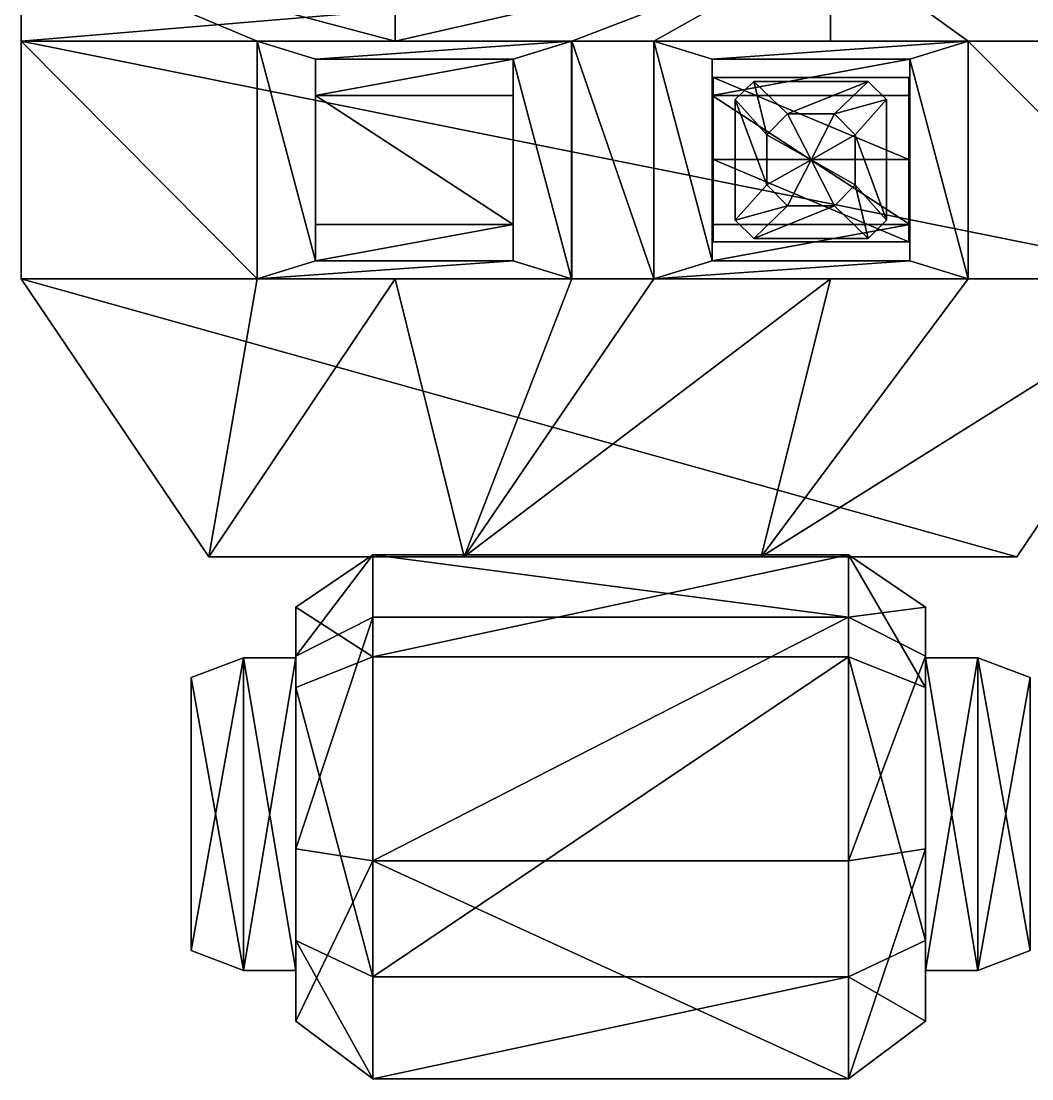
# Model space of a CAD drawing. Extents: x -13 to 15.3, y 0 to 42.3.
# Drawn here: x -5.94 to 4.21, y 22.22 to 32.85 of the extents above; entities that cross this region are included whole.
import ezdxf

# ---------------------------------------------------------------- set-up
doc = ezdxf.new("R2010")
doc.units = 0

msp = doc.modelspace()

# ---------------------------------------------------------------- linework, layer by layer
at = {"layer": 'Default_Layer'}
for points in [[(-5.944879, 32.646305, -3.494425), (-5.944879, 33.645058, -3.494425), (5.945812, 33.645058, -3.494424)], [(5.945812, 33.645058, -3.494424), (5.945812, 32.646305, -3.494424), (-5.944879, 32.646305, -3.494425)], [(-5.944878, 32.646305, 0.984012), (-5.944878, 33.645058, 0.984012), (-5.944879, 33.645058, -3.494425)], [(-5.944879, 33.645058, -3.494425), (-5.944879, 32.646305, -3.494425), (-5.944878, 32.646305, 0.984012)], [(-5.944878, 33.645058, 0.984012), (-5.944878, 32.646305, 0.984012), (-3.572472, 32.646305, 3.143472)], [(-5.944878, 33.645058, 0.984012), (-3.572472, 32.646305, 3.143472), (-2.186769, 32.646305, 4.399397)], [(-5.944878, 33.645058, 0.984012), (-2.186769, 32.646305, 4.399397), (-2.186769, 33.645058, 4.399397)], [(-2.186769, 32.646305, 4.399397), (-0.411047, 32.646305, 4.399398), (2.1877, 33.645058, 4.399399)], [(-2.186769, 32.646305, 4.399397), (2.1877, 33.645058, 4.399399), (-2.186769, 33.645058, 4.399397)], [(-0.411047, 32.646305, 4.399398), (0.412399, 32.646305, 4.399398), (2.1877, 33.645058, 4.399399)], [(0.412399, 32.646305, 4.399398), (2.1877, 32.646305, 4.399398), (2.1877, 33.645058, 4.399399)], [(5.945813, 32.646305, 0.984012), (5.945812, 33.645058, 0.984012), (2.1877, 33.645058, 4.399399)], [(2.1877, 33.645058, 4.399399), (2.1877, 32.646305, 4.399398), (3.573857, 32.646305, 3.143063)], [(5.945813, 32.646305, 0.984012), (2.1877, 33.645058, 4.399399), (3.573857, 32.646305, 3.143063)], [(-5.944878, 32.646305, 0.984012), (-5.944879, 32.646305, -3.494425), (-5.944879, 30.257084, -3.494424)], [(-5.944879, 30.257084, -3.494424), (-5.944878, 30.257084, 0.984012), (-5.944878, 32.646305, 0.984012)], [(-5.944879, 32.646305, -3.494425), (5.945812, 32.646305, -3.494424), (5.945812, 30.257084, -3.494424)], [(5.945812, 30.257084, -3.494424), (-5.944879, 30.257084, -3.494424), (-5.944879, 32.646305, -3.494425)], [(-5.944878, 32.646305, 0.984012), (-5.944878, 30.257084, 0.984012), (-3.572472, 30.257084, 3.143471)], [(-3.572472, 30.257084, 3.143471), (-3.572472, 32.646305, 3.143472), (-5.944878, 32.646305, 0.984012)], [(-2.186769, 32.646305, 4.399397), (-3.572477, 32.646305, 4.929265), (-0.412369, 32.646305, 4.929268)], [(-3.572476, 30.257084, 4.929264), (-3.572477, 32.646305, 4.929265), (-3.572472, 32.646305, 3.143472)], [(-2.186769, 32.646305, 4.399397), (-3.572472, 32.646305, 3.143472), (-3.572477, 32.646305, 4.929265)], [(-0.412369, 32.646305, 4.929268), (-3.572477, 32.646305, 4.929265), (-2.986061, 32.464413, 4.929265)], [(-3.572477, 32.646305, 4.929265), (-3.572476, 30.257084, 4.929264), (-2.98606, 30.438976, 4.929264)], [(-2.98606, 30.438976, 4.929264), (-2.986061, 32.464413, 4.929265), (-3.572477, 32.646305, 4.929265)], [(-3.572472, 32.646305, 3.143472), (-3.572472, 30.257084, 3.143471), (-3.572476, 30.257084, 4.929264)], [(-2.986061, 32.464413, 4.929265), (-0.998785, 32.464413, 4.929268), (-0.412369, 32.646305, 4.929268)], [(-0.411047, 32.646305, 4.399398), (-2.186769, 32.646305, 4.399397), (-0.412369, 32.646305, 4.929268)], [(-0.412369, 30.257084, 4.929268), (-0.412369, 32.646305, 4.929268), (-0.998785, 32.464413, 4.929268)], [(-0.411047, 30.257084, 4.399397), (-0.411047, 32.646305, 4.399398), (-0.412369, 32.646305, 4.929268)], [(-0.412369, 32.646305, 4.929268), (-0.412369, 30.257084, 4.929268), (-0.411047, 30.257084, 4.399397)], [(-0.411047, 32.646305, 4.399398), (-0.411047, 30.257084, 4.399397), (0.412399, 30.257084, 4.399397)], [(0.412399, 30.257084, 4.399397), (0.412399, 32.646305, 4.399398), (-0.411047, 32.646305, 4.399398)], [(2.1877, 32.646305, 4.399398), (0.412399, 32.646305, 4.399398), (0.413511, 32.646305, 4.929166)], [(0.412399, 32.646305, 4.399398), (0.412399, 30.257084, 4.399397), (0.413511, 30.257084, 4.929166)], [(0.413511, 30.257084, 4.929166), (0.413511, 32.646305, 4.929166), (0.412399, 32.646305, 4.399398)], [(2.1877, 32.646305, 4.399398), (0.413511, 32.646305, 4.929166), (3.573861, 32.646305, 4.929162)], [(0.413511, 32.646305, 4.929166), (0.413511, 30.257084, 4.929166), (0.999962, 30.438976, 4.929166)], [(0.999962, 30.438976, 4.929166), (0.999962, 32.464413, 4.929166), (0.413511, 32.646305, 4.929166)], [(3.573861, 32.646305, 4.929162), (0.413511, 32.646305, 4.929166), (0.999962, 32.464413, 4.929166)], [(0.999962, 32.464413, 4.929166), (2.98741, 32.464413, 4.929162), (3.573861, 32.646305, 4.929162)], [(3.573857, 32.646305, 3.143063), (2.1877, 32.646305, 4.399398), (3.573861, 32.646305, 4.929162)], [(3.573861, 30.257084, 4.929163), (3.573861, 32.646305, 4.929162), (2.98741, 32.464413, 4.929162)], [(3.573857, 32.646305, 3.143063), (3.573857, 30.257084, 3.143063), (5.945813, 30.257084, 0.984011)], [(5.945813, 30.257084, 0.984011), (5.945813, 32.646305, 0.984012), (3.573857, 32.646305, 3.143063)], [(3.573857, 30.257084, 3.143063), (3.573857, 32.646305, 3.143063), (3.573861, 32.646305, 4.929162)], [(3.573861, 32.646305, 4.929162), (3.573861, 30.257084, 4.929163), (3.573857, 30.257084, 3.143063)], [(-0.998785, 32.464413, 4.929268), (-2.986061, 32.464413, 4.929265), (-2.98606, 32.100399, 3.636329)], [(-2.986061, 32.464413, 4.929265), (-2.98606, 30.438976, 4.929264), (-2.986059, 30.80299, 3.636328)], [(-2.986059, 30.80299, 3.636328), (-2.98606, 32.100399, 3.636329), (-2.986061, 32.464413, 4.929265)], [(-2.98606, 32.100399, 3.636329), (-0.998784, 32.100399, 3.636331), (-0.998785, 32.464413, 4.929268)], [(-0.998785, 32.464413, 4.929268), (-0.998785, 30.438976, 4.929268), (-0.412369, 30.257084, 4.929268)], [(-0.998785, 30.438976, 4.929268), (-0.998785, 32.464413, 4.929268), (-0.998784, 32.100399, 3.636331)], [(0.999961, 30.802988, 3.636229), (0.99996, 32.100399, 3.636229), (0.999962, 32.464413, 4.929166)], [(2.98741, 32.464413, 4.929162), (0.999962, 32.464413, 4.929166), (0.99996, 32.100399, 3.636229)], [(0.99996, 32.100399, 3.636229), (2.987408, 32.100399, 3.636226), (2.98741, 32.464413, 4.929162)], [(0.999962, 32.464413, 4.929166), (0.999962, 30.438976, 4.929166), (0.999961, 30.802988, 3.636229)], [(2.98741, 30.438976, 4.929163), (2.98741, 32.464413, 4.929162), (2.987408, 32.100399, 3.636226)], [(2.98741, 32.464413, 4.929162), (2.98741, 30.438976, 4.929163), (3.573861, 30.257084, 4.929163)], [(1.009066, 32.282539, 3.825429), (1.009065, 32.282539, 4.780115), (2.97465, 32.282539, 4.780116)], [(1.009065, 32.282539, 4.780115), (1.009065, 31.455757, 5.257458), (2.97465, 31.455757, 5.257458)], [(2.97465, 31.455757, 5.257458), (2.97465, 32.282539, 4.780116), (1.009065, 32.282539, 4.780115)], [(1.009065, 31.455757, 5.257458), (1.009065, 32.282539, 4.780115), (1.009066, 32.282539, 3.825429)], [(1.009065, 30.628975, 4.780115), (1.009065, 31.455757, 5.257458), (1.009066, 32.282539, 3.825429)], [(1.009066, 30.628975, 3.825429), (1.009065, 30.628975, 4.780115), (1.009066, 32.282539, 3.825429)], [(2.97465, 32.282539, 4.780116), (2.97465, 32.282539, 3.82543), (1.009066, 32.282539, 3.825429)], [(1.232442, 32.059235, 4.775721), (1.232442, 32.059235, 6.408736), (1.418988, 32.242386, 6.408736)], [(1.418988, 32.242386, 6.408736), (1.418988, 32.242386, 4.775721), (1.232442, 32.059235, 4.775721)], [(1.418988, 32.242386, 6.408736), (1.232442, 32.059235, 6.408736), (1.547442, 31.703638, 6.408736)], [(2.566564, 32.242386, 4.775721), (1.418988, 32.242386, 4.775721), (1.418988, 32.242386, 6.408736)], [(1.418988, 32.242386, 6.408736), (2.566564, 32.242386, 6.408736), (2.566564, 32.242386, 4.775721)], [(2.566564, 32.242386, 6.408736), (1.418988, 32.242386, 6.408736), (1.757993, 31.915648, 6.408736)], [(1.547442, 31.703638, 6.408736), (1.757993, 31.915648, 6.408736), (1.418988, 32.242386, 6.408736)], [(1.757993, 31.915648, 6.408736), (2.227559, 31.915648, 6.408736), (2.566564, 32.242386, 6.408736)], [(2.75311, 32.059235, 6.408736), (2.566564, 32.242386, 6.408736), (2.227559, 31.915648, 6.408736)], [(2.75311, 32.059235, 6.408736), (2.75311, 32.059235, 4.775721), (2.566564, 32.242386, 4.775721)], [(2.566564, 32.242386, 4.775721), (2.566564, 32.242386, 6.408736), (2.75311, 32.059235, 6.408736)], [(2.97465, 32.282539, 3.82543), (2.97465, 32.282539, 4.780116), (2.97465, 31.455757, 5.257458)], [(2.97465, 32.282539, 3.82543), (2.97465, 31.455757, 5.257458), (2.97465, 30.628975, 3.82543)], [(-2.98606, 32.100399, 3.636329), (-2.986059, 30.80299, 3.636328), (-0.998784, 30.802988, 3.636331)], [(-0.998784, 30.802988, 3.636331), (-0.998784, 32.100399, 3.636331), (-2.98606, 32.100399, 3.636329)], [(-0.998784, 32.100399, 3.636331), (-0.998784, 30.802988, 3.636331), (-0.998785, 30.438976, 4.929268)], [(0.99996, 32.100399, 3.636229), (0.999961, 30.802988, 3.636229), (2.987409, 30.802988, 3.636227)], [(2.987409, 30.802988, 3.636227), (2.987408, 32.100399, 3.636226), (0.99996, 32.100399, 3.636229)], [(2.987408, 32.100399, 3.636226), (2.987409, 30.802988, 3.636227), (2.98741, 30.438976, 4.929163)], [(1.232442, 32.059235, 4.775721), (1.232442, 30.8482, 4.775721), (1.232442, 30.8482, 6.408736)], [(1.232442, 30.8482, 6.408736), (1.232442, 32.059235, 6.408736), (1.232442, 32.059235, 4.775721)], [(1.232442, 32.059235, 6.408736), (1.232442, 30.8482, 6.408736), (1.547442, 31.203798, 6.408736)], [(1.547442, 31.203798, 6.408736), (1.547442, 31.703638, 6.408736), (1.232442, 32.059235, 6.408736)], [(2.227559, 31.915648, 6.408736), (2.438109, 31.703638, 6.408736), (2.75311, 32.059235, 6.408736)], [(2.75311, 30.8482, 6.408736), (2.75311, 32.059235, 6.408736), (2.438109, 31.703638, 6.408736)], [(2.75311, 30.8482, 4.775721), (2.75311, 32.059235, 4.775721), (2.75311, 32.059235, 6.408736)], [(2.75311, 32.059235, 6.408736), (2.75311, 30.8482, 6.408736), (2.75311, 30.8482, 4.775721)], [(1.757993, 31.915648, 6.408736), (1.547442, 31.703638, 6.408736), (1.547442, 31.703638, 6.277134)], [(1.547442, 31.703638, 6.277134), (1.757993, 31.915648, 6.277134), (1.757993, 31.915648, 6.408736)], [(1.757993, 31.915648, 6.277134), (1.547442, 31.703638, 6.277134), (1.993375, 31.454054, 6.525347)], [(2.227559, 31.915648, 6.408736), (1.757993, 31.915648, 6.408736), (1.757993, 31.915648, 6.277134)], [(1.757993, 31.915648, 6.277134), (2.227559, 31.915648, 6.277134), (2.227559, 31.915648, 6.408736)], [(2.227559, 31.915648, 6.277134), (1.757993, 31.915648, 6.277134), (1.993375, 31.454054, 6.525347)], [(2.438109, 31.703638, 6.277134), (2.227559, 31.915648, 6.277134), (1.993375, 31.454054, 6.525347)], [(2.438109, 31.703638, 6.408736), (2.227559, 31.915648, 6.408736), (2.227559, 31.915648, 6.277134)], [(2.227559, 31.915648, 6.277134), (2.438109, 31.703638, 6.277134), (2.438109, 31.703638, 6.408736)], [(1.547442, 31.703638, 6.408736), (1.547442, 31.203798, 6.408736), (1.547442, 31.203798, 6.277134)], [(1.547442, 31.203798, 6.277134), (1.547442, 31.703638, 6.277134), (1.547442, 31.703638, 6.408736)], [(1.547442, 31.703638, 6.277134), (1.547442, 31.203798, 6.277134), (1.993375, 31.454054, 6.525347)], [(2.438109, 31.203798, 6.277134), (2.438109, 31.703638, 6.277134), (1.993375, 31.454054, 6.525347)], [(1.993375, 31.454054, 6.525347), (1.993375, 31.454054, 6.525347), (2.438109, 31.703638, 6.277134)], [(2.438109, 31.703638, 6.408736), (2.438109, 31.203798, 6.408736), (2.75311, 30.8482, 6.408736)], [(2.438109, 31.203798, 6.408736), (2.438109, 31.703638, 6.408736), (2.438109, 31.703638, 6.277134)], [(2.438109, 31.703638, 6.277134), (2.438109, 31.203798, 6.277134), (2.438109, 31.203798, 6.408736)], [(1.009065, 31.455757, 5.257458), (1.009065, 30.628975, 4.780115), (2.97465, 30.628975, 4.780116)], [(2.97465, 30.628975, 4.780116), (2.97465, 31.455757, 5.257458), (1.009065, 31.455757, 5.257458)], [(1.547442, 31.203798, 6.277134), (1.757993, 30.991789, 6.277134), (1.993375, 31.454054, 6.525347)], [(1.757993, 30.991789, 6.277134), (2.227559, 30.991789, 6.277134), (1.993375, 31.454054, 6.525347)], [(2.227559, 30.991789, 6.277134), (2.438109, 31.203798, 6.277134), (1.993375, 31.454054, 6.525347)], [(2.97465, 31.455757, 5.257458), (2.97465, 30.628975, 4.780116), (2.97465, 30.628975, 3.82543)], [(1.757993, 30.991789, 6.408736), (1.547442, 31.203798, 6.408736), (1.232442, 30.8482, 6.408736)], [(1.547442, 31.203798, 6.408736), (1.757993, 30.991789, 6.408736), (1.757993, 30.991789, 6.277134)], [(1.757993, 30.991789, 6.277134), (1.547442, 31.203798, 6.277134), (1.547442, 31.203798, 6.408736)], [(2.438109, 31.203798, 6.408736), (2.227559, 30.991789, 6.408736), (2.566564, 30.665051, 6.408736)], [(2.227559, 30.991789, 6.408736), (2.438109, 31.203798, 6.408736), (2.438109, 31.203798, 6.277134)], [(2.438109, 31.203798, 6.277134), (2.227559, 30.991789, 6.277134), (2.227559, 30.991789, 6.408736)], [(2.566564, 30.665051, 6.408736), (2.75311, 30.8482, 6.408736), (2.438109, 31.203798, 6.408736)], [(1.232442, 30.8482, 6.408736), (1.418988, 30.665051, 6.408736), (1.757993, 30.991789, 6.408736)], [(1.418988, 30.665051, 6.408736), (2.566564, 30.665051, 6.408736), (2.227559, 30.991789, 6.408736)], [(2.227559, 30.991789, 6.408736), (1.757993, 30.991789, 6.408736), (1.418988, 30.665051, 6.408736)], [(1.757993, 30.991789, 6.408736), (2.227559, 30.991789, 6.408736), (2.227559, 30.991789, 6.277134)], [(2.227559, 30.991789, 6.277134), (1.757993, 30.991789, 6.277134), (1.757993, 30.991789, 6.408736)], [(1.232442, 30.8482, 6.408736), (1.232442, 30.8482, 4.775721), (1.418988, 30.665051, 4.775721)], [(1.418988, 30.665051, 4.775721), (1.418988, 30.665051, 6.408736), (1.232442, 30.8482, 6.408736)], [(2.75311, 30.8482, 4.775721), (2.75311, 30.8482, 6.408736), (2.566564, 30.665051, 6.408736)], [(2.566564, 30.665051, 6.408736), (2.566564, 30.665051, 4.775721), (2.75311, 30.8482, 4.775721)], [(-0.998784, 30.802988, 3.636331), (-2.986059, 30.80299, 3.636328), (-2.98606, 30.438976, 4.929264)], [(-2.98606, 30.438976, 4.929264), (-0.998785, 30.438976, 4.929268), (-0.998784, 30.802988, 3.636331)], [(2.987409, 30.802988, 3.636227), (0.999961, 30.802988, 3.636229), (0.999962, 30.438976, 4.929166)], [(0.999962, 30.438976, 4.929166), (2.98741, 30.438976, 4.929163), (2.987409, 30.802988, 3.636227)], [(1.009065, 30.628975, 4.780115), (1.009066, 30.628975, 3.825429), (2.97465, 30.628975, 3.82543)], [(2.97465, 30.628975, 3.82543), (2.97465, 30.628975, 4.780116), (1.009065, 30.628975, 4.780115)], [(1.418988, 30.665051, 4.775721), (2.566564, 30.665051, 4.775721), (2.566564, 30.665051, 6.408736)], [(2.566564, 30.665051, 6.408736), (1.418988, 30.665051, 6.408736), (1.418988, 30.665051, 4.775721)], [(-3.572476, 30.257084, 4.929264), (-0.412369, 30.257084, 4.929268), (-0.998785, 30.438976, 4.929268)], [(-0.998785, 30.438976, 4.929268), (-2.98606, 30.438976, 4.929264), (-3.572476, 30.257084, 4.929264)], [(0.413511, 30.257084, 4.929166), (3.573861, 30.257084, 4.929163), (2.98741, 30.438976, 4.929163)], [(2.98741, 30.438976, 4.929163), (0.999962, 30.438976, 4.929166), (0.413511, 30.257084, 4.929166)], [(-5.944878, 30.257084, 0.984012), (-5.944879, 30.257084, -3.494424), (-4.059451, 27.465908, -2.262511)], [(-5.944879, 30.257084, -3.494424), (5.945812, 30.257084, -3.494424), (4.060386, 27.465908, -2.26251)], [(4.060386, 27.465908, -2.26251), (-4.059451, 27.465908, -2.262511), (-5.944879, 30.257084, -3.494424)], [(-3.572472, 30.257084, 3.143471), (-5.944878, 30.257084, 0.984012), (-4.059451, 27.465908, 0.983926)], [(-4.059451, 27.465908, -2.262511), (-4.059451, 27.465908, 0.983926), (-5.944878, 30.257084, 0.984012)], [(-2.186769, 30.257084, 4.399396), (-3.572472, 30.257084, 3.143471), (-4.059451, 27.465908, 0.983926)], [(-2.186769, 30.257084, 4.399396), (-4.059451, 27.465908, 0.983926), (-1.491141, 27.465906, 3.267708)], [(-3.572472, 30.257084, 3.143471), (-2.186769, 30.257084, 4.399396), (-3.572476, 30.257084, 4.929264)], [(-2.186769, 30.257084, 4.399396), (-0.412369, 30.257084, 4.929268), (-3.572476, 30.257084, 4.929264)], [(-0.411047, 30.257084, 4.399397), (-2.186769, 30.257084, 4.399396), (-1.491141, 27.465906, 3.267708)], [(-2.186769, 30.257084, 4.399396), (-0.411047, 30.257084, 4.399397), (-0.412369, 30.257084, 4.929268)], [(0.412399, 30.257084, 4.399397), (-0.411047, 30.257084, 4.399397), (-1.491141, 27.465906, 3.267708)], [(2.1877, 30.257084, 4.399397), (0.412399, 30.257084, 4.399397), (-1.491141, 27.465906, 3.267708)], [(2.1877, 30.257084, 4.399397), (-1.491141, 27.465906, 3.267708), (1.492073, 27.465906, 3.26771)], [(0.412399, 30.257084, 4.399397), (2.1877, 30.257084, 4.399397), (0.413511, 30.257084, 4.929166)], [(2.1877, 30.257084, 4.399397), (3.573861, 30.257084, 4.929163), (0.413511, 30.257084, 4.929166)], [(3.573857, 30.257084, 3.143063), (2.1877, 30.257084, 4.399397), (1.492073, 27.465906, 3.26771)], [(5.945813, 30.257084, 0.984011), (3.573857, 30.257084, 3.143063), (1.492073, 27.465906, 3.26771)], [(5.945813, 30.257084, 0.984011), (1.492073, 27.465906, 3.26771), (4.060386, 27.465908, 0.983926)], [(2.1877, 30.257084, 4.399397), (3.573857, 30.257084, 3.143063), (3.573861, 30.257084, 4.929163)], [(5.945812, 30.257084, -3.494424), (5.945813, 30.257084, 0.984011), (4.060386, 27.465908, 0.983926)], [(4.060386, 27.465908, 0.983926), (4.060386, 27.465908, -2.26251), (5.945812, 30.257084, -3.494424)], [(-4.059451, 27.465908, 0.983926), (4.060386, 27.465908, 0.983926), (1.492073, 27.465906, 3.26771)], [(1.492073, 27.465906, 3.26771), (-1.491141, 27.465906, 3.267708), (-4.059451, 27.465908, 0.983926)], [(4.060386, 27.465908, 0.983926), (-4.059451, 27.465908, 0.983926), (-4.059451, 27.465908, -2.262511)], [(-4.059451, 27.465908, -2.262511), (4.060386, 27.465908, -2.26251), (4.060386, 27.465908, 0.983926)], [(-2.41081, 26.462, 4.338769), (-2.41081, 27.485762, 2.835469), (-3.185765, 26.960882, 2.510576)], [(-3.185764, 26.960884, -1.857239), (-3.185765, 26.960882, 2.510576), (-2.41081, 27.485762, 2.835469)], [(-2.410809, 27.485762, -2.208484), (-2.410809, 26.860498, -3.122042), (-3.185765, 26.466827, -2.648336)], [(-3.185765, 26.466827, -2.648336), (-3.185764, 26.960884, -1.857239), (-2.410809, 27.485762, -2.208484)], [(-2.41081, 27.485762, 2.835469), (-2.410809, 27.485762, -2.208484), (-3.185764, 26.960884, -1.857239)], [(2.369982, 27.485762, -2.208483), (-2.410809, 27.485762, -2.208484), (-2.41081, 27.485762, 2.835469)], [(-2.41081, 27.485762, 2.835469), (2.369981, 27.485762, 2.83547), (2.369982, 27.485762, -2.208483)], [(2.369981, 27.485762, 2.83547), (-2.41081, 27.485762, 2.835469), (-2.41081, 26.462, 4.338769)], [(-2.41081, 26.462, 4.338769), (2.369981, 26.462, 4.33877), (2.369981, 27.485762, 2.83547)], [(-2.410809, 27.485762, -2.208484), (2.369982, 27.485762, -2.208483), (2.369982, 26.860498, -3.122042)], [(2.369982, 26.860498, -3.122042), (-2.410809, 26.860498, -3.122042), (-2.410809, 27.485762, -2.208484)], [(2.369982, 27.485762, -2.208483), (2.369981, 27.485762, 2.83547), (3.144937, 26.960882, 2.510577)], [(2.369981, 27.485762, 2.83547), (2.369981, 26.462, 4.33877), (3.144937, 26.151951, 3.812361)], [(3.144937, 26.151951, 3.812361), (3.144937, 26.960882, 2.510577), (2.369981, 27.485762, 2.83547)], [(2.369982, 26.860498, -3.122042), (2.369982, 27.485762, -2.208483), (3.144938, 26.960884, -1.857238)], [(3.144937, 26.960882, 2.510577), (3.144938, 26.960884, -1.857238), (2.369982, 27.485762, -2.208483)], [(-3.185764, 22.802088, -1.857239), (-3.185764, 26.960884, -1.857239), (-3.185765, 26.466827, -2.648336)], [(-3.185765, 26.960882, 2.510576), (-3.185764, 26.960884, -1.857239), (-3.185764, 26.451757, -1.348112)], [(-3.185765, 26.960882, 2.510576), (-3.185765, 22.802088, 2.510577), (-3.185765, 23.611019, 3.81236)], [(-3.185765, 23.611019, 3.81236), (-3.185765, 26.151951, 3.812361), (-3.185765, 26.960882, 2.510576)], [(-3.185765, 26.960882, 2.510576), (-3.185765, 26.151951, 3.812361), (-2.41081, 26.462, 4.338769)], [(-3.185765, 22.802088, 2.510577), (-3.185765, 26.960882, 2.510576), (-3.185765, 26.451756, 2.00145)], [(-3.185764, 26.451757, -1.348112), (-3.185765, 26.451756, 2.00145), (-3.185765, 26.960882, 2.510576)], [(-3.185764, 26.960884, -1.857239), (-3.185764, 22.802088, -1.857239), (-3.185764, 23.311214, -1.348113)], [(-3.185764, 23.311214, -1.348113), (-3.185764, 26.451757, -1.348112), (-3.185764, 26.960884, -1.857239)], [(3.144938, 26.960884, -1.857238), (3.144938, 26.466827, -2.648335), (2.369982, 26.860498, -3.122042)], [(3.144938, 26.960884, -1.857238), (3.144937, 26.960882, 2.510577), (3.144937, 26.451756, 2.001451)], [(3.144937, 26.451756, 2.001451), (3.144938, 26.451757, -1.348112), (3.144938, 26.960884, -1.857238)], [(3.144937, 22.802088, 2.510578), (3.144937, 26.960882, 2.510577), (3.144937, 26.151951, 3.812361)], [(3.144937, 26.960882, 2.510577), (3.144937, 22.802088, 2.510578), (3.144937, 23.311214, 2.001451)], [(3.144937, 23.311214, 2.001451), (3.144937, 26.451756, 2.001451), (3.144937, 26.960882, 2.510577)], [(3.144938, 26.960884, -1.857238), (3.144938, 22.802088, -1.857239), (3.144938, 24.53204, -2.648336)], [(3.144938, 24.53204, -2.648336), (3.144938, 26.466827, -2.648335), (3.144938, 26.960884, -1.857238)], [(3.144938, 22.802088, -1.857239), (3.144938, 26.960884, -1.857238), (3.144938, 26.451757, -1.348112)], [(-2.410809, 26.860498, -3.122042), (-2.410809, 24.411884, -3.122043), (-3.185765, 24.53204, -2.648337)], [(-3.185765, 24.53204, -2.648337), (-3.185765, 26.466827, -2.648336), (-2.410809, 26.860498, -3.122042)], [(-2.410809, 24.411884, -3.122043), (-2.410809, 26.860498, -3.122042), (2.369982, 26.860498, -3.122042)], [(2.369982, 26.860498, -3.122042), (2.369982, 24.411884, -3.122042), (-2.410809, 24.411884, -3.122043)], [(2.369982, 24.411884, -3.122042), (2.369982, 26.860498, -3.122042), (3.144938, 26.466827, -2.648335)], [(-3.185765, 26.466827, -2.648336), (-3.185765, 24.53204, -2.648337), (-3.185764, 22.802088, -1.857239)], [(-2.41081, 23.246267, 4.338769), (-2.41081, 26.462, 4.338769), (-3.185765, 26.151951, 3.812361)], [(-2.41081, 23.246267, 4.338769), (2.369981, 23.246267, 4.338771), (2.369981, 26.462, 4.33877)], [(2.369981, 26.462, 4.33877), (-2.41081, 26.462, 4.338769), (-2.41081, 23.246267, 4.338769)], [(2.369981, 26.462, 4.33877), (2.369981, 23.246267, 4.338771), (3.144937, 23.611019, 3.812362)], [(3.144937, 23.611019, 3.812362), (3.144937, 26.151951, 3.812361), (2.369981, 26.462, 4.33877)], [(3.144938, 26.466827, -2.648335), (3.144938, 24.53204, -2.648336), (2.369982, 24.411884, -3.122042)], [(-3.711301, 23.311214, 2.001451), (-3.711301, 26.451756, 2.00145), (-4.236836, 26.252752, 1.7892)], [(-4.236835, 26.252752, -1.135863), (-4.236836, 26.252752, 1.7892), (-3.711301, 26.451756, 2.00145)], [(-3.7113, 26.451757, -1.348113), (-3.7113, 23.311214, -1.348113), (-4.236835, 23.51022, -1.135863)], [(-4.236835, 23.51022, -1.135863), (-4.236835, 26.252752, -1.135863), (-3.7113, 26.451757, -1.348113)], [(-3.711301, 26.451756, 2.00145), (-3.7113, 26.451757, -1.348113), (-4.236835, 26.252752, -1.135863)], [(-3.7113, 26.451757, -1.348113), (-3.711301, 26.451756, 2.00145), (-3.185765, 26.451756, 2.00145)], [(-3.185765, 23.311214, 2.001451), (-3.185765, 26.451756, 2.00145), (-3.711301, 26.451756, 2.00145)], [(-3.711301, 26.451756, 2.00145), (-3.711301, 23.311214, 2.001451), (-3.185765, 23.311214, 2.001451)], [(-3.185764, 26.451757, -1.348112), (-3.185764, 23.311214, -1.348113), (-3.7113, 23.311214, -1.348113)], [(-3.7113, 23.311214, -1.348113), (-3.7113, 26.451757, -1.348113), (-3.185764, 26.451757, -1.348112)], [(-3.185765, 26.451756, 2.00145), (-3.185764, 26.451757, -1.348112), (-3.7113, 26.451757, -1.348113)], [(-3.185765, 26.451756, 2.00145), (-3.185765, 23.311214, 2.001451), (-3.185765, 22.802088, 2.510577)], [(3.144938, 26.451757, -1.348112), (3.144937, 26.451756, 2.001451), (3.670473, 26.451756, 2.001451)], [(3.144937, 26.451756, 2.001451), (3.144937, 23.311214, 2.001451), (3.670473, 23.311214, 2.001451)], [(3.670473, 23.311214, 2.001451), (3.670473, 26.451756, 2.001451), (3.144937, 26.451756, 2.001451)], [(3.144938, 26.451757, -1.348112), (3.144938, 23.311214, -1.348113), (3.144938, 22.802088, -1.857239)], [(3.144938, 23.311214, -1.348113), (3.144938, 26.451757, -1.348112), (3.670474, 26.451757, -1.348112)], [(3.670474, 26.451757, -1.348112), (3.670474, 23.311214, -1.348112), (3.144938, 23.311214, -1.348113)], [(3.670473, 26.451756, 2.001451), (3.670474, 26.451757, -1.348112), (3.144938, 26.451757, -1.348112)], [(3.670474, 26.451757, -1.348112), (3.670473, 26.451756, 2.001451), (4.196009, 26.252752, 1.789201)], [(3.670473, 26.451756, 2.001451), (3.670473, 23.311214, 2.001451), (4.196009, 23.51022, 1.789201)], [(4.196009, 23.51022, 1.789201), (4.196009, 26.252752, 1.789201), (3.670473, 26.451756, 2.001451)], [(3.670474, 23.311214, -1.348112), (3.670474, 26.451757, -1.348112), (4.19601, 26.252752, -1.135862)], [(4.196009, 26.252752, 1.789201), (4.19601, 26.252752, -1.135862), (3.670474, 26.451757, -1.348112)], [(-4.236835, 26.252752, -1.135863), (-4.236835, 23.51022, -1.135863), (-4.236836, 23.51022, 1.7892)], [(-4.236836, 23.51022, 1.7892), (-4.236836, 26.252752, 1.7892), (-4.236835, 26.252752, -1.135863)], [(-4.236836, 26.252752, 1.7892), (-4.236836, 23.51022, 1.7892), (-3.711301, 23.311214, 2.001451)], [(4.19601, 26.252752, -1.135862), (4.19601, 23.51022, -1.135863), (3.670474, 23.311214, -1.348112)], [(4.19601, 23.51022, -1.135863), (4.19601, 26.252752, -1.135862), (4.196009, 26.252752, 1.789201)], [(4.196009, 26.252752, 1.789201), (4.196009, 23.51022, 1.789201), (4.19601, 23.51022, -1.135863)], [(-3.185765, 26.151951, 3.812361), (-3.185765, 23.611019, 3.81236), (-2.41081, 23.246267, 4.338769)], [(3.144937, 26.151951, 3.812361), (3.144937, 23.611019, 3.812362), (3.144937, 22.802088, 2.510578)], [(-3.185764, 22.802088, -1.857239), (-3.185765, 24.53204, -2.648337), (-2.410809, 24.411884, -3.122043)], [(2.369982, 22.222506, -2.208483), (2.369982, 24.411884, -3.122042), (3.144938, 24.53204, -2.648336)], [(3.144938, 24.53204, -2.648336), (3.144938, 22.802088, -1.857239), (2.369982, 22.222506, -2.208483)], [(-2.410809, 24.411884, -3.122043), (-2.410809, 22.222506, -2.208484), (-3.185764, 22.802088, -1.857239)], [(2.369982, 22.222506, -2.208483), (-2.410809, 22.222506, -2.208484), (-2.410809, 24.411884, -3.122043)], [(-2.410809, 24.411884, -3.122043), (2.369982, 24.411884, -3.122042), (2.369982, 22.222506, -2.208483)], [(-2.41081, 22.222506, 2.835469), (-2.41081, 23.246267, 4.338769), (-3.185765, 23.611019, 3.81236)], [(-3.185765, 23.611019, 3.81236), (-3.185765, 22.802088, 2.510577), (-2.41081, 22.222506, 2.835469)], [(3.144937, 22.802088, 2.510578), (3.144937, 23.611019, 3.812362), (2.369981, 23.246267, 4.338771)], [(-3.7113, 23.311214, -1.348113), (-3.711301, 23.311214, 2.001451), (-4.236836, 23.51022, 1.7892)], [(-4.236836, 23.51022, 1.7892), (-4.236835, 23.51022, -1.135863), (-3.7113, 23.311214, -1.348113)], [(3.670473, 23.311214, 2.001451), (3.670474, 23.311214, -1.348112), (4.19601, 23.51022, -1.135863)], [(4.19601, 23.51022, -1.135863), (4.196009, 23.51022, 1.789201), (3.670473, 23.311214, 2.001451)], [(-3.185764, 23.311214, -1.348113), (-3.185765, 23.311214, 2.001451), (-3.711301, 23.311214, 2.001451)], [(-3.711301, 23.311214, 2.001451), (-3.7113, 23.311214, -1.348113), (-3.185764, 23.311214, -1.348113)], [(-3.185764, 22.802088, -1.857239), (-3.185765, 22.802088, 2.510577), (-3.185765, 23.311214, 2.001451)], [(-3.185765, 23.311214, 2.001451), (-3.185764, 23.311214, -1.348113), (-3.185764, 22.802088, -1.857239)], [(3.144937, 22.802088, 2.510578), (3.144938, 22.802088, -1.857239), (3.144938, 23.311214, -1.348113)], [(3.144938, 23.311214, -1.348113), (3.144937, 23.311214, 2.001451), (3.144937, 22.802088, 2.510578)], [(3.144937, 23.311214, 2.001451), (3.144938, 23.311214, -1.348113), (3.670474, 23.311214, -1.348112)], [(3.670474, 23.311214, -1.348112), (3.670473, 23.311214, 2.001451), (3.144937, 23.311214, 2.001451)], [(-2.41081, 22.222506, 2.835469), (2.369981, 22.222506, 2.83547), (2.369981, 23.246267, 4.338771)], [(2.369981, 23.246267, 4.338771), (-2.41081, 23.246267, 4.338769), (-2.41081, 22.222506, 2.835469)], [(2.369981, 23.246267, 4.338771), (2.369981, 22.222506, 2.83547), (3.144937, 22.802088, 2.510578)], [(-2.410809, 22.222506, -2.208484), (-2.41081, 22.222506, 2.835469), (-3.185765, 22.802088, 2.510577)], [(-3.185765, 22.802088, 2.510577), (-3.185764, 22.802088, -1.857239), (-2.410809, 22.222506, -2.208484)], [(2.369981, 22.222506, 2.83547), (2.369982, 22.222506, -2.208483), (3.144938, 22.802088, -1.857239)], [(3.144938, 22.802088, -1.857239), (3.144937, 22.802088, 2.510578), (2.369981, 22.222506, 2.83547)], [(2.369981, 22.222506, 2.83547), (-2.41081, 22.222506, 2.835469), (-2.410809, 22.222506, -2.208484)], [(-2.410809, 22.222506, -2.208484), (2.369982, 22.222506, -2.208483), (2.369981, 22.222506, 2.83547)]]:
    msp.add_3dface(points, dxfattribs=at)

doc.saveas('drawing.dxf')
